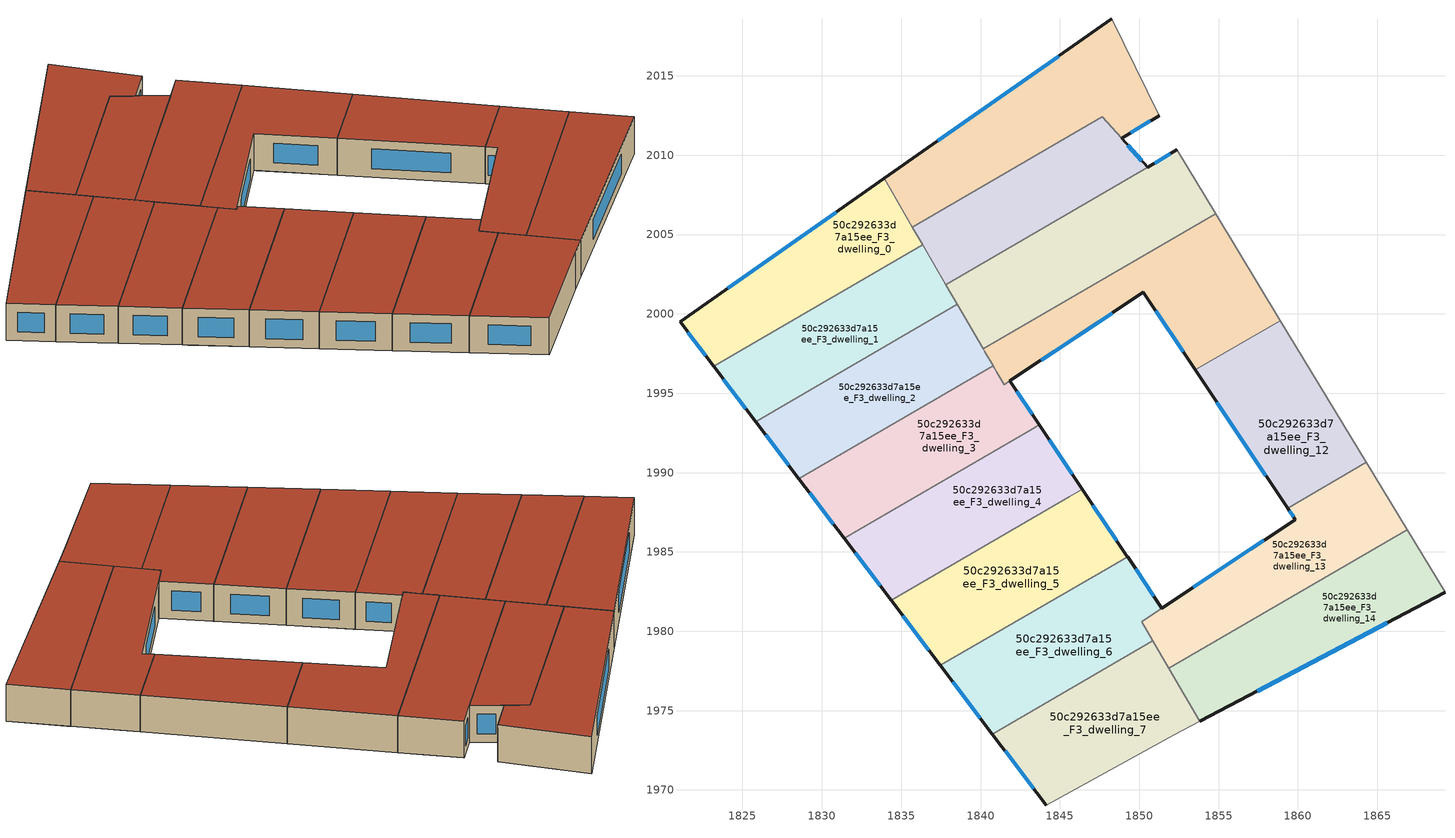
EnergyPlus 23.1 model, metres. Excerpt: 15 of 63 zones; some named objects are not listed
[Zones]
50c292633d7a15ee_F3_dwelling_0
 floor to 50c292633d7a15ee_F2_dwelling_0 (EU_floor_Construction): 1833.62,2008.32 1836.1,2004.23 1835.92,2004.12 1823.18,1996.72 1821.06,1999.51 z9
 floor to 50c292633d7a15ee_F2_dwelling_8 (EU_floor_Construction): 1833.93,2008.54 1835.49,2005.86 1835.21,2005.69 1833.62,2008.32 z9
 floor to 50c292633d7a15ee_F2_dwelling_9 (EU_floor_Construction): 1835.49,2005.86 1836.35,2004.37 1836.21,2004.29 1836.1,2004.23 1835.21,2005.69 z9
 wall outside (EU_wall_Construction): 1833.93,2008.54 1821.06,1999.51 1823.18,1996.72 z9:12
 wall to 50c292633d7a15ee_F3_dwelling_1 (EU_wall_Construction): 1823.18,1996.72 1836.35,2004.37 z9:12
 wall to 50c292633d7a15ee_F3_dwelling_8 (EU_wall_Construction): 1835.71,2005.48 1833.93,2008.54 z9:12
 wall to 50c292633d7a15ee_F3_dwelling_9 (EU_wall_Construction): 1836.35,2004.37 1835.71,2005.48 z9:12
 window (EU_Window_Construction): 1830.91,2006.42 1824.08,2001.63 / 1821.56,1998.85 1822.68,1997.37 z9.7:11.3
 roof outside (EU_roof_Construction): 1836.35,2004.37 1833.93,2008.54 1821.06,1999.51 1823.18,1996.72 z12
50c292633d7a15ee_F3_dwelling_1
 floor to 50c292633d7a15ee_F2_dwelling_1 (EU_floor_Construction): 1836.1,2004.22 1838.36,2000.5 1825.83,1993.22 1823.35,1996.49 1835.92,2004.12 z9
 floor to 50c292633d7a15ee_F2_dwelling_0 (EU_floor_Construction): 1835.92,2004.12 1823.35,1996.49 1823.18,1996.72 z9
 floor to 50c292633d7a15ee_F2_dwelling_9 (EU_floor_Construction): 1836.35,2004.37 1837.48,2002.43 1837.27,2002.31 1836.1,2004.22 z9
 floor adiabatic (EU_floor_Construction): 1837.48,2002.43 1838.54,2000.6 1838.36,2000.5 1837.27,2002.31 z9
 wall outside (EU_wall_Construction): 1823.18,1996.72 1825.83,1993.22 z9:12
 wall to 50c292633d7a15ee_F3_dwelling_2 (EU_wall_Construction): 1825.83,1993.22 1838.54,2000.6 z9:12
 wall to 50c292633d7a15ee_F3_dwelling_9 (EU_wall_Construction): 1837.82,2001.84 1836.35,2004.37 z9:12
 wall to 50c292633d7a15ee_F3_dwelling_10 (EU_wall_Construction): 1838.54,2000.6 1837.82,2001.84 z9:12
 window (EU_Window_Construction): 1823.8,1995.9 1825.21,1994.04 z9.7:11.3
 roof outside (EU_roof_Construction): 1838.54,2000.6 1836.35,2004.37 1823.18,1996.72 1825.83,1993.22 z12
50c292633d7a15ee_F3_dwelling_10
 floor to 50c292633d7a15ee_F2_dwelling_10 (EU_floor_Construction): 1852.4,2010.31 1853.91,2007.83 1839.44,1999.05 1837.82,2001.84 1850.55,2009.23 1852.38,2010.35 z9
 floor to 50c292633d7a15ee_F2_dwelling_11 (EU_floor_Construction): 1853.91,2007.83 1854.83,2006.3 1840.17,1997.79 1839.44,1999.05 z9
 wall outside (EU_wall_Construction): 1852.38,2010.35 1850.55,2009.23 z9:12
 wall to 50c292633d7a15ee_F3_dwelling_9 (EU_wall_Construction): 1850.55,2009.23 1837.82,2001.84 z9:12
 wall adiabatic (EU_wall_Construction): 1854.83,2006.3 1852.4,2010.31 1852.38,2010.35 z9:12
 wall to 50c292633d7a15ee_F3_dwelling_11 (EU_wall_Construction): 1840.17,1997.79 1854.83,2006.3 z9:12
 wall to 50c292633d7a15ee_F3_dwelling_2 (EU_wall_Construction): 1838.54,2000.6 1840.17,1997.79 z9:12
 window (EU_Window_Construction): 1851.95,2010.09 1850.98,2009.49 z9.7:11.3
 roof outside (EU_roof_Construction): 1854.83,2006.3 1852.4,2010.31 1852.38,2010.35 1850.55,2009.23 1837.82,2001.84 1840.17,1997.79 z12
50c292633d7a15ee_F3_dwelling_11
 floor to 50c292633d7a15ee_F2_dwelling_11 (EU_floor_Construction): 1854.83,2006.3 1855.88,2004.57 1850.36,2001.22 1850.27,2001.36 1841.48,1995.53 1841.02,1996.33 1840.86,1996.61 1840.8,1996.71 1840.27,1997.62 1840.17,1997.79 z9
 floor to 50c292633d7a15ee_F2_dwelling_12 (EU_floor_Construction): 1855.88,2004.57 1858.9,1999.59 1853.54,1996.47 1850.36,2001.22 z9
 wall outside (EU_wall_Construction): 1841.86,1995.78 1850.27,2001.36 1853.54,1996.47 z9:12
 wall adiabatic (EU_wall_Construction): 1858.9,1999.59 1854.83,2006.3 z9:12
 wall to 50c292633d7a15ee_F3_dwelling_12 (EU_wall_Construction): 1853.54,1996.47 1858.9,1999.59 z9:12
 wall to 50c292633d7a15ee_F3_dwelling_3 (EU_wall_Construction): 1840.8,1996.71 1840.86,1996.61 1841.02,1996.33 1841.48,1995.53 1841.86,1995.78 / 1840.79,1996.72 1840.8,1996.7 z9:12
 wall to 50c292633d7a15ee_F3_dwelling_2 (EU_wall_Construction): 1840.17,1997.79 1840.27,1997.62 1840.79,1996.72 z9:12
 window (EU_Window_Construction): 1851.04,2000.22 1852.77,1997.62 / 1843.83,1997.09 1848.29,2000.05 z9.7:11.3
 roof outside (EU_roof_Construction): 1858.9,1999.59 1854.83,2006.3 1840.17,1997.79 1840.27,1997.62 1840.8,1996.71 1840.86,1996.61 1841.02,1996.33 1841.48,1995.53 1850.27,2001.36 1853.54,1996.47 z12
50c292633d7a15ee_F3_dwelling_12
 floor to 50c292633d7a15ee_F2_dwelling_12 (EU_floor_Construction): 1858.9,1999.59 1860.63,1996.72 1855.47,1993.58 1853.54,1996.47 z9
 floor to 50c292633d7a15ee_F2_dwelling_13 (EU_floor_Construction): 1860.63,1996.72 1864.32,1990.64 1859.35,1987.76 1855.47,1993.58 z9
 wall outside (EU_wall_Construction): 1853.54,1996.47 1859.35,1987.76 z9:12
 wall adiabatic (EU_wall_Construction): 1864.32,1990.64 1858.9,1999.59 z9:12
 wall to 50c292633d7a15ee_F3_dwelling_13 (EU_wall_Construction): 1859.35,1987.76 1864.32,1990.64 z9:12
 window (EU_Window_Construction): 1854.9,1994.43 1857.99,1989.81 z9.7:11.3
 roof outside (EU_roof_Construction): 1864.32,1990.64 1858.9,1999.59 1853.54,1996.47 1859.35,1987.76 z12
50c292633d7a15ee_F3_dwelling_13
 floor to 50c292633d7a15ee_F2_dwelling_14 (EU_floor_Construction): 1865.07,1989.39 1866.88,1986.41 1852.11,1977.83 1850.47,1980.54 1850.35,1980.74 1859.84,1987.04 1860.23,1986.46 z9
 floor to 50c292633d7a15ee_F2_dwelling_13 (EU_floor_Construction): 1864.32,1990.64 1865.07,1989.39 1860.23,1986.46 1859.35,1987.76 z9
 floor to 50c292633d7a15ee_F2_dwelling_6 (EU_floor_Construction): 1851.28,1981.36 1850.35,1980.74 1850.47,1980.54 1851.11,1979.49 1850.88,1979.35 1850.15,1980.61 z9
 floor to 50c292633d7a15ee_F2_dwelling_7 (EU_floor_Construction): 1851.11,1979.49 1852.11,1977.83 1851.85,1977.68 1850.88,1979.35 z9
 wall outside (EU_wall_Construction): 1859.35,1987.76 1859.84,1987.04 1851.42,1981.45 z9:12
 wall adiabatic (EU_wall_Construction): 1866.88,1986.41 1864.32,1990.64 z9:12
 wall to 50c292633d7a15ee_F3_dwelling_14 (EU_wall_Construction): 1851.85,1977.68 1866.88,1986.41 z9:12
 wall to 50c292633d7a15ee_F3_dwelling_7 (EU_wall_Construction): 1850.86,1979.39 1851.85,1977.68 z9:12
 wall to 50c292633d7a15ee_F3_dwelling_6 (EU_wall_Construction): 1851.42,1981.45 1850.15,1980.61 1850.86,1979.39 z9:12
 window (EU_Window_Construction): 1859.47,1987.59 1859.72,1987.21 / 1857.86,1985.73 1853.4,1982.76 z9.7:11.3
 roof outside (EU_roof_Construction): 1866.88,1986.41 1864.32,1990.64 1859.35,1987.76 1859.84,1987.04 1850.15,1980.61 1851.85,1977.68 z12
50c292633d7a15ee_F3_dwelling_14
 floor to 50c292633d7a15ee_F2_dwelling_14 (EU_floor_Construction): 1866.88,1986.41 1867.04,1986.15 1852.44,1977.3 1852.11,1977.83 z9
 floor to 50c292633d7a15ee_F2_dwelling_15 (EU_floor_Construction): 1867.04,1986.15 1869.27,1982.47 1854.14,1974.5 1852.44,1977.3 z9
 floor to 50c292633d7a15ee_F2_dwelling_7 (EU_floor_Construction): 1852.11,1977.83 1854.14,1974.5 1853.8,1974.32 1851.85,1977.68 z9
 wall outside (EU_wall_Construction): 1853.8,1974.32 1869.27,1982.47 z9:12
 wall adiabatic (EU_wall_Construction): 1869.27,1982.47 1866.88,1986.41 z9:12
 wall to 50c292633d7a15ee_F3_dwelling_7 (EU_wall_Construction): 1851.85,1977.68 1853.8,1974.32 z9:12
 window (EU_Window_Construction): 1857.43,1976.23 1865.64,1980.55 z9.7:11.3
 roof outside (EU_roof_Construction): 1869.27,1982.47 1866.88,1986.41 1851.85,1977.68 1853.8,1974.32 z12
50c292633d7a15ee_F3_dwelling_2
 floor to 50c292633d7a15ee_F2_dwelling_2 (EU_floor_Construction): 1838.39,2000.46 1840.69,1996.66 1828.56,1989.62 1826.02,1992.96 z9
 floor to 50c292633d7a15ee_F2_dwelling_1 (EU_floor_Construction): 1838.36,2000.5 1838.39,2000.46 1826.02,1992.96 1825.83,1993.22 z9
 floor to 50c292633d7a15ee_F2_dwelling_11 (EU_floor_Construction): 1839.44,1999.05 1840.17,1997.79 1840.27,1997.62 1840.79,1996.72 1840.69,1996.66 1839.3,1998.96 z9
 floor adiabatic (EU_floor_Construction): 1838.54,2000.6 1839.44,1999.05 1839.3,1998.96 1838.36,2000.5 z9
 wall outside (EU_wall_Construction): 1825.83,1993.22 1828.56,1989.62 z9:12
 wall to 50c292633d7a15ee_F3_dwelling_3 (EU_wall_Construction): 1828.56,1989.62 1840.79,1996.72 z9:12
 window (EU_Window_Construction): 1826.47,1992.37 1827.92,1990.46 z9.7:11.3
 roof outside (EU_roof_Construction): 1840.79,1996.72 1838.54,2000.6 1825.83,1993.22 1828.56,1989.62 z12
50c292633d7a15ee_F3_dwelling_3
 floor to 50c292633d7a15ee_F2_dwelling_3 (EU_floor_Construction): 1841.86,1995.78 1843.71,1993.01 1831.4,1985.87 1828.79,1989.31 1840.75,1996.57 1841.41,1995.48 z9
 floor to 50c292633d7a15ee_F2_dwelling_2 (EU_floor_Construction): 1840.69,1996.66 1840.75,1996.57 1828.79,1989.31 1828.56,1989.62 z9
 floor to 50c292633d7a15ee_F2_dwelling_11 (EU_floor_Construction): 1841.02,1996.33 1841.48,1995.53 1841.41,1995.48 1840.69,1996.66 1840.79,1996.72 z9
 wall outside (EU_wall_Construction): 1843.71,1993.01 1841.86,1995.78 / 1828.56,1989.62 1831.4,1985.87 z9:12
 wall to 50c292633d7a15ee_F3_dwelling_4 (EU_wall_Construction): 1831.4,1985.87 1843.13,1992.68 / 1843.14,1992.68 1843.71,1993.01 z9:12
 window (EU_Window_Construction): 1843.27,1993.66 1842.29,1995.13 / 1829.22,1988.73 1830.73,1986.75 z9.7:11.3
 roof outside (EU_roof_Construction): 1843.13,1992.68 1843.71,1993.01 1841.86,1995.78 1841.48,1995.53 1841.02,1996.33 1840.79,1996.72 1828.56,1989.62 1831.4,1985.87 z12
50c292633d7a15ee_F3_dwelling_4
 floor to 50c292633d7a15ee_F2_dwelling_4 (EU_floor_Construction): 1843.78,1992.9 1846.42,1988.95 1834.36,1981.95 1831.64,1985.54 z9
 floor to 50c292633d7a15ee_F2_dwelling_3 (EU_floor_Construction): 1843.71,1993.01 1843.78,1992.9 1831.64,1985.54 1831.4,1985.87 z9
 wall outside (EU_wall_Construction): 1831.4,1985.87 1834.36,1981.95 / 1846.42,1988.95 1843.71,1993.01 z9:12
 wall to 50c292633d7a15ee_F3_dwelling_5 (EU_wall_Construction): 1834.36,1981.95 1845.58,1988.46 / 1845.59,1988.47 1846.42,1988.95 z9:12
 window (EU_Window_Construction): 1832.09,1984.95 1833.67,1982.87 / 1845.78,1989.9 1844.34,1992.06 z9.7:11.3
 roof outside (EU_roof_Construction): 1846.42,1988.95 1843.71,1993.01 1831.4,1985.87 1834.36,1981.95 z12
50c292633d7a15ee_F3_dwelling_5
 floor adiabatic (EU_floor_Construction): 1846.42,1988.95 1849.26,1984.7 1837.47,1977.85 1834.36,1981.95 1845.58,1988.46 z9
 wall outside (EU_wall_Construction): 1849.26,1984.7 1846.42,1988.95 / 1834.36,1981.95 1837.47,1977.85 z9:12
 wall to 50c292633d7a15ee_F3_dwelling_6 (EU_wall_Construction): 1848.15,1984.05 1849.26,1984.69 / 1837.47,1977.85 1848.15,1984.04 z9:12
 window (EU_Window_Construction): 1848.59,1985.69 1847.09,1987.95 / 1835.09,1980.99 1836.74,1978.81 z9.7:11.3
 roof outside (EU_roof_Construction): 1849.26,1984.69 1846.42,1988.95 1845.59,1988.47 1834.36,1981.95 1837.47,1977.85 z12
50c292633d7a15ee_F3_dwelling_6
 floor to 50c292633d7a15ee_F2_dwelling_6 (EU_floor_Construction): 1849.31,1984.61 1849.26,1984.69 1851.42,1981.45 1850.15,1980.61 1850.86,1979.39 1840.75,1973.52 1837.69,1977.55 z9
 floor to 50c292633d7a15ee_F2_dwelling_5 (EU_floor_Construction): 1849.26,1984.69 1849.31,1984.61 1837.69,1977.55 1837.47,1977.85 z9
 wall outside (EU_wall_Construction): 1851.42,1981.45 1849.26,1984.69 / 1837.47,1977.85 1840.75,1973.52 z9:12
 wall to 50c292633d7a15ee_F3_dwelling_7 (EU_wall_Construction): 1840.75,1973.52 1850.86,1979.39 z9:12
 window (EU_Window_Construction): 1850.92,1982.21 1849.77,1983.93 / 1838.24,1976.83 1839.98,1974.54 z9.7:11.3
 roof outside (EU_roof_Construction): 1850.86,1979.39 1850.15,1980.61 1851.42,1981.45 1849.26,1984.69 1837.47,1977.85 1840.75,1973.52 z12
50c292633d7a15ee_F3_dwelling_7
 floor to 50c292633d7a15ee_F2_dwelling_7 (EU_floor_Construction): 1850.88,1979.35 1853.8,1974.32 1852.21,1973.48 1844.15,1969.04 1840.92,1973.3 z9
 floor to 50c292633d7a15ee_F2_dwelling_6 (EU_floor_Construction): 1850.86,1979.39 1850.88,1979.35 1840.92,1973.3 1840.75,1973.52 z9
 wall outside (EU_wall_Construction): 1840.75,1973.52 1844.15,1969.04 z9:12
 wall adiabatic (EU_wall_Construction): 1844.15,1969.04 1852.21,1973.48 1853.8,1974.32 z9:12
 window (EU_Window_Construction): 1841.55,1972.47 1843.35,1970.09 z9.7:11.3
 roof outside (EU_roof_Construction): 1852.21,1973.48 1853.8,1974.32 1850.86,1979.39 1840.75,1973.52 1844.15,1969.04 z12
50c292633d7a15ee_F3_dwelling_8
 floor to 50c292633d7a15ee_F2_dwelling_9 (EU_floor_Construction): 1850.16,2014.76 1851.26,2012.49 1848.9,2011.07 1847.68,2012.43 1835.71,2005.48 1835.49,2005.86 z9
 floor adiabatic (EU_floor_Construction): 1848.28,2018.61 1850.16,2014.76 1835.49,2005.86 1833.93,2008.54 z9
 wall outside (EU_wall_Construction): 1848.28,2018.61 1833.93,2008.54 / 1848.9,2011.07 1851.26,2012.49 z9:12
 wall to 50c292633d7a15ee_F3_dwelling_9 (EU_wall_Construction): 1835.71,2005.48 1847.68,2012.43 1848.9,2011.07 z9:12
 wall adiabatic (EU_wall_Construction): 1851.26,2012.49 1848.28,2018.61 z9:12
 window (EU_Window_Construction): 1844.91,2016.24 1837.3,2010.9 / 1849.45,2011.41 1850.71,2012.16 z9.7:11.3
 roof outside (EU_roof_Construction): 1848.9,2011.07 1851.26,2012.49 1848.28,2018.61 1833.93,2008.54 1835.71,2005.48 1847.68,2012.43 z12
50c292633d7a15ee_F3_dwelling_9
 floor to 50c292633d7a15ee_F2_dwelling_9 (EU_floor_Construction): 1847.68,2012.43 1849.89,2009.96 1837.48,2002.43 1835.71,2005.48 z9
 floor to 50c292633d7a15ee_F2_dwelling_10 (EU_floor_Construction): 1849.89,2009.96 1850.55,2009.23 1837.82,2001.84 1837.48,2002.43 z9
 wall outside (EU_wall_Construction): 1850.55,2009.23 1848.9,2011.07 z9:12
 window (EU_Window_Construction): 1850.16,2009.66 1849.28,2010.64 z9.7:11.3
 roof outside (EU_roof_Construction): 1850.55,2009.23 1847.68,2012.43 1835.71,2005.48 1837.82,2001.84 z12
[Building]
EU S2 Campaign: North Axis=0; Terrain=City; Solar Distribution=FullExterior
[Site:Location]
Budapest.Ferenc.Liszt.Intl.AP: Latitude=47.437; Longitude=19.256; Time Zone=1; Elevation=185
[SizingPeriod:WeatherFileDays]
AnnualSizingPeriod: Begin Month=1; Begin Day of Month=1; End Month=12; End Day of Month=31; Day of Week for Start Day=Monday; Use Weather File Daylight Saving Period=No; Use Weather File Rain and Snow Indicators=No
[MATERIAL]
EU_InternalMass_Material: Roughness=MediumRough; Thickness=0.1; Conductivity=1; Density=1800; Specific Heat=900; Thermal Absorptance=0.9; Solar Absorptance=0.7; Visible Absorptance=0.7
[MATERIAL:NOMASS] Roughness=MediumRough; Thermal Absorptance=0.9; Solar Absorptance=0.7; Visible Absorptance=0.7
Name | Thermal Resistance
EU_wall_NoMass | 0.832559
EU_roof_NoMass | 1.39638
EU_floor_NoMass | 0.872794
[WINDOWMATERIAL:SIMPLEGLAZINGSYSTEM]
EU_Window_SimpleGlazing: UFactor=2.79869; Solar Heat Gain Coefficient=0.75; Visible Transmittance=0.75
[CONSTRUCTION]
EU_wall_Construction: EU_wall_NoMass
EU_roof_Construction: EU_roof_NoMass
EU_floor_Construction: EU_floor_NoMass
EU_Window_Construction: EU_Window_SimpleGlazing
EU_InternalMass_Construction: EU_InternalMass_Material
[ZONE] Type=1; Multiplier=1; Ceiling Height=autocalculate; Floor Area=autocalculate; Part of Total Floor Area=Yes
Name | Volume
50c292633d7a15ee_F3_dwelling_0 | 192.729
50c292633d7a15ee_F3_dwelling_1 | 195.626
50c292633d7a15ee_F3_dwelling_10 | 237.499
50c292633d7a15ee_F3_dwelling_11 | 222.437
50c292633d7a15ee_F3_dwelling_12 | 187.225
50c292633d7a15ee_F3_dwelling_13 | 215.171
50c292633d7a15ee_F3_dwelling_14 | 221.898
50c292633d7a15ee_F3_dwelling_2 | 194.162
50c292633d7a15ee_F3_dwelling_3 | 199.641
50c292633d7a15ee_F3_dwelling_4 | 206.02
50c292633d7a15ee_F3_dwelling_5 | 211.278
50c292633d7a15ee_F3_dwelling_6 | 210.755
50c292633d7a15ee_F3_dwelling_7 | 194.168
50c292633d7a15ee_F3_dwelling_8 | 237.815
50c292633d7a15ee_F3_dwelling_9 | 180.205
[INTERNALMASS] Construction=EU_InternalMass_Construction
Name | Zone or ZoneList | Surface Area
50c292633d7a15ee_F3_dwelling_0_EU_InternalMass | 50c292633d7a15ee_F3_dwelling_0 | 64.2489
50c292633d7a15ee_F3_dwelling_1_EU_InternalMass | 50c292633d7a15ee_F3_dwelling_1 | 65.2045
50c292633d7a15ee_F3_dwelling_2_EU_InternalMass | 50c292633d7a15ee_F3_dwelling_2 | 64.7205
50c292633d7a15ee_F3_dwelling_3_EU_InternalMass | 50c292633d7a15ee_F3_dwelling_3 | 66.5545
50c292633d7a15ee_F3_dwelling_4_EU_InternalMass | 50c292633d7a15ee_F3_dwelling_4 | 68.6681
50c292633d7a15ee_F3_dwelling_5_EU_InternalMass | 50c292633d7a15ee_F3_dwelling_5 | 70.4636
50c292633d7a15ee_F3_dwelling_6_EU_InternalMass | 50c292633d7a15ee_F3_dwelling_6 | 70.2552
50c292633d7a15ee_F3_dwelling_7_EU_InternalMass | 50c292633d7a15ee_F3_dwelling_7 | 64.7225
50c292633d7a15ee_F3_dwelling_8_EU_InternalMass | 50c292633d7a15ee_F3_dwelling_8 | 79.2719
50c292633d7a15ee_F3_dwelling_9_EU_InternalMass | 50c292633d7a15ee_F3_dwelling_9 | 60.0638
50c292633d7a15ee_F3_dwelling_10_EU_InternalMass | 50c292633d7a15ee_F3_dwelling_10 | 79.1693
50c292633d7a15ee_F3_dwelling_11_EU_InternalMass | 50c292633d7a15ee_F3_dwelling_11 | 74.1444
50c292633d7a15ee_F3_dwelling_12_EU_InternalMass | 50c292633d7a15ee_F3_dwelling_12 | 62.4084
50c292633d7a15ee_F3_dwelling_13_EU_InternalMass | 50c292633d7a15ee_F3_dwelling_13 | 71.7219
50c292633d7a15ee_F3_dwelling_14_EU_InternalMass | 50c292633d7a15ee_F3_dwelling_14 | 73.966
[OTHEREQUIPMENT] Fuel Type=Electricity; Design Level Calculation Method=Watts/Area; Power per Zone Floor Area=1; Fraction Latent=0; Fraction Radiant=0; Fraction Lost=0; Carbon Dioxide Generation Rate=0; EndUse Subcategory=EU_Step8_InternalGains
Name | Zone or ZoneList or Space or SpaceList | Schedule
EU_Step8_InternalGain_50c292633d7a15ee_F3_dwelling_0_f000 | 50c292633d7a15ee_F3_dwelling_0 | EU_Step8_GainSchedule_50c292633d7a15ee_F3_dwelling_0_f000
EU_Step8_InternalGain_50c292633d7a15ee_F3_dwelling_1_f000 | 50c292633d7a15ee_F3_dwelling_1 | EU_Step8_GainSchedule_50c292633d7a15ee_F3_dwelling_1_f000
EU_Step8_InternalGain_50c292633d7a15ee_F3_dwelling_2_f000 | 50c292633d7a15ee_F3_dwelling_2 | EU_Step8_GainSchedule_50c292633d7a15ee_F3_dwelling_2_f000
EU_Step8_InternalGain_50c292633d7a15ee_F3_dwelling_3_f000 | 50c292633d7a15ee_F3_dwelling_3 | EU_Step8_GainSchedule_50c292633d7a15ee_F3_dwelling_3_f000
EU_Step8_InternalGain_50c292633d7a15ee_F3_dwelling_4_f000 | 50c292633d7a15ee_F3_dwelling_4 | EU_Step8_GainSchedule_50c292633d7a15ee_F3_dwelling_4_f000
EU_Step8_InternalGain_50c292633d7a15ee_F3_dwelling_5_f000 | 50c292633d7a15ee_F3_dwelling_5 | EU_Step8_GainSchedule_50c292633d7a15ee_F3_dwelling_5_f000
EU_Step8_InternalGain_50c292633d7a15ee_F3_dwelling_6_f000 | 50c292633d7a15ee_F3_dwelling_6 | EU_Step8_GainSchedule_50c292633d7a15ee_F3_dwelling_6_f000
EU_Step8_InternalGain_50c292633d7a15ee_F3_dwelling_7_f000 | 50c292633d7a15ee_F3_dwelling_7 | EU_Step8_GainSchedule_50c292633d7a15ee_F3_dwelling_7_f000
EU_Step8_InternalGain_50c292633d7a15ee_F3_dwelling_8_f000 | 50c292633d7a15ee_F3_dwelling_8 | EU_Step8_GainSchedule_50c292633d7a15ee_F3_dwelling_8_f000
EU_Step8_InternalGain_50c292633d7a15ee_F3_dwelling_9_f000 | 50c292633d7a15ee_F3_dwelling_9 | EU_Step8_GainSchedule_50c292633d7a15ee_F3_dwelling_9_f000
EU_Step8_InternalGain_50c292633d7a15ee_F3_dwelling_10_f000 | 50c292633d7a15ee_F3_dwelling_10 | EU_Step8_GainSchedule_50c292633d7a15ee_F3_dwelling_10_f000
EU_Step8_InternalGain_50c292633d7a15ee_F3_dwelling_11_f000 | 50c292633d7a15ee_F3_dwelling_11 | EU_Step8_GainSchedule_50c292633d7a15ee_F3_dwelling_11_f000
EU_Step8_InternalGain_50c292633d7a15ee_F3_dwelling_12_f000 | 50c292633d7a15ee_F3_dwelling_12 | EU_Step8_GainSchedule_50c292633d7a15ee_F3_dwelling_12_f000
EU_Step8_InternalGain_50c292633d7a15ee_F3_dwelling_13_f000 | 50c292633d7a15ee_F3_dwelling_13 | EU_Step8_GainSchedule_50c292633d7a15ee_F3_dwelling_13_f000
EU_Step8_InternalGain_50c292633d7a15ee_F3_dwelling_14_f000 | 50c292633d7a15ee_F3_dwelling_14 | EU_Step8_GainSchedule_50c292633d7a15ee_F3_dwelling_14_f000
[ZONEVENTILATION:DESIGNFLOWRATE] Schedule=EU_AlwaysOn; Design Flow Rate Calculation Method=AirChanges/Hour; Air Changes per Hour=0.475469; Ventilation Type=Natural; Fan Pressure Rise=0; Fan Total Efficiency=1; Constant Term Coefficient=1; Temperature Term Coefficient=0; Velocity Term Coefficient=0; Velocity Squared Term Coefficient=0; Minimum Indoor Temperature=-100; Maximum Indoor Temperature=100; Delta Temperature=-100; Minimum Outdoor Temperature=-100; Maximum Outdoor Temperature=100; Maximum Wind Speed=40
Name | Zone or ZoneList or Space or SpaceList
EU_ConstantAir_50c292633d7a15ee_F3_dwelling_0 | 50c292633d7a15ee_F3_dwelling_0
EU_ConstantAir_50c292633d7a15ee_F3_dwelling_1 | 50c292633d7a15ee_F3_dwelling_1
EU_ConstantAir_50c292633d7a15ee_F3_dwelling_2 | 50c292633d7a15ee_F3_dwelling_2
EU_ConstantAir_50c292633d7a15ee_F3_dwelling_3 | 50c292633d7a15ee_F3_dwelling_3
EU_ConstantAir_50c292633d7a15ee_F3_dwelling_4 | 50c292633d7a15ee_F3_dwelling_4
EU_ConstantAir_50c292633d7a15ee_F3_dwelling_5 | 50c292633d7a15ee_F3_dwelling_5
EU_ConstantAir_50c292633d7a15ee_F3_dwelling_6 | 50c292633d7a15ee_F3_dwelling_6
EU_ConstantAir_50c292633d7a15ee_F3_dwelling_7 | 50c292633d7a15ee_F3_dwelling_7
EU_ConstantAir_50c292633d7a15ee_F3_dwelling_8 | 50c292633d7a15ee_F3_dwelling_8
EU_ConstantAir_50c292633d7a15ee_F3_dwelling_9 | 50c292633d7a15ee_F3_dwelling_9
EU_ConstantAir_50c292633d7a15ee_F3_dwelling_10 | 50c292633d7a15ee_F3_dwelling_10
EU_ConstantAir_50c292633d7a15ee_F3_dwelling_11 | 50c292633d7a15ee_F3_dwelling_11
EU_ConstantAir_50c292633d7a15ee_F3_dwelling_12 | 50c292633d7a15ee_F3_dwelling_12
EU_ConstantAir_50c292633d7a15ee_F3_dwelling_13 | 50c292633d7a15ee_F3_dwelling_13
EU_ConstantAir_50c292633d7a15ee_F3_dwelling_14 | 50c292633d7a15ee_F3_dwelling_14
[HVACTEMPLATE:ZONE:IDEALLOADSAIRSYSTEM] System Availability Schedule=EU_AlwaysOn; Maximum Heating Supply Air Temperature=50; Minimum Cooling Supply Air Temperature=13; Maximum Heating Supply Air Humidity Ratio=0.0156; Minimum Cooling Supply Air Humidity Ratio=0.0077; Heating Limit=NoLimit; Cooling Limit=NoLimit; Heating Availability Schedule=EU_AlwaysOn; Cooling Availability Schedule=EU_CoolingOff; Dehumidification Control Type=ConstantSensibleHeatRatio; Cooling Sensible Heat Ratio=0.7; Dehumidification Setpoint=60; Humidification Control Type=None; Humidification Setpoint=30; Outdoor Air Method=None; Outdoor Air Flow Rate per Person=0.00944; Outdoor Air Flow Rate per Zone Floor Area=0; Outdoor Air Flow Rate per Zone=0; Demand Controlled Ventilation Type=None; Outdoor Air Economizer Type=NoEconomizer; Heat Recovery Type=None; Sensible Heat Recovery Effectiveness=0.7; Latent Heat Recovery Effectiveness=0.65
Name | Template Thermostat
50c292633d7a15ee_F3_dwelling_0 | EU_HeatOnly_50c292633d7a15ee_F3_dwelling_0
50c292633d7a15ee_F3_dwelling_1 | EU_HeatOnly_50c292633d7a15ee_F3_dwelling_1
50c292633d7a15ee_F3_dwelling_2 | EU_HeatOnly_50c292633d7a15ee_F3_dwelling_2
50c292633d7a15ee_F3_dwelling_3 | EU_HeatOnly_50c292633d7a15ee_F3_dwelling_3
50c292633d7a15ee_F3_dwelling_4 | EU_HeatOnly_50c292633d7a15ee_F3_dwelling_4
50c292633d7a15ee_F3_dwelling_5 | EU_HeatOnly_50c292633d7a15ee_F3_dwelling_5
50c292633d7a15ee_F3_dwelling_6 | EU_HeatOnly_50c292633d7a15ee_F3_dwelling_6
50c292633d7a15ee_F3_dwelling_7 | EU_HeatOnly_50c292633d7a15ee_F3_dwelling_7
50c292633d7a15ee_F3_dwelling_8 | EU_HeatOnly_50c292633d7a15ee_F3_dwelling_8
50c292633d7a15ee_F3_dwelling_9 | EU_HeatOnly_50c292633d7a15ee_F3_dwelling_9
50c292633d7a15ee_F3_dwelling_10 | EU_HeatOnly_50c292633d7a15ee_F3_dwelling_10
50c292633d7a15ee_F3_dwelling_11 | EU_HeatOnly_50c292633d7a15ee_F3_dwelling_11
50c292633d7a15ee_F3_dwelling_12 | EU_HeatOnly_50c292633d7a15ee_F3_dwelling_12
50c292633d7a15ee_F3_dwelling_13 | EU_HeatOnly_50c292633d7a15ee_F3_dwelling_13
50c292633d7a15ee_F3_dwelling_14 | EU_HeatOnly_50c292633d7a15ee_F3_dwelling_14
[SIZING:ZONE] Zone Cooling Design Supply Air Temperature Input Method=SupplyAirTemperature; Zone Cooling Design Supply Air Temperature=13; Zone Heating Design Supply Air Temperature Input Method=SupplyAirTemperature; Zone Heating Design Supply Air Temperature=50; Zone Cooling Design Supply Air Humidity Ratio=0.008; Zone Heating Design Supply Air Humidity Ratio=0.008; Cooling Design Air Flow Method=DesignDay; Cooling Design Air Flow Rate=0; Cooling Minimum Air Flow per Zone Floor Area=0.000762; Cooling Minimum Air Flow=0; Cooling Minimum Air Flow Fraction=0.2; Heating Design Air Flow Method=DesignDay; Heating Design Air Flow Rate=0; Heating Maximum Air Flow per Zone Floor Area=0.002032; Heating Maximum Air Flow=0.141576; Heating Maximum Air Flow Fraction=0.3; Account for Dedicated Outdoor Air System=No; Dedicated Outdoor Air System Control Strategy=NeutralSupplyAir; Dedicated Outdoor Air Low Setpoint Temperature for Design=autosize; Dedicated Outdoor Air High Setpoint Temperature for Design=autosize; Zone Load Sizing Method=Sensible Load Only No Latent Load; Zone Latent Cooling Design Supply Air Humidity Ratio Input Method=HumidityRatioDifference; Zone Cooling Design Supply Air Humidity Ratio Difference=0.005; Zone Latent Heating Design Supply Air Humidity Ratio Input Method=HumidityRatioDifference; Zone Humidification Design Supply Air Humidity Ratio Difference=0.005
50c292633d7a15ee_F3_dwelling_0; 50c292633d7a15ee_F3_dwelling_1; 50c292633d7a15ee_F3_dwelling_2; 50c292633d7a15ee_F3_dwelling_3; 50c292633d7a15ee_F3_dwelling_4; 50c292633d7a15ee_F3_dwelling_5; 50c292633d7a15ee_F3_dwelling_6; 50c292633d7a15ee_F3_dwelling_7; 50c292633d7a15ee_F3_dwelling_8; 50c292633d7a15ee_F3_dwelling_9; 50c292633d7a15ee_F3_dwelling_10; 50c292633d7a15ee_F3_dwelling_11; 50c292633d7a15ee_F3_dwelling_12; 50c292633d7a15ee_F3_dwelling_13; 50c292633d7a15ee_F3_dwelling_14
[SCHEDULE:CONSTANT]
Name | Hourly Value
EU_AlwaysOn | 1
EU_CoolingOff | 0
[SCHEDULE:FILE] Column Number=1; Rows to Skip at Top=0; Number of Hours of Data=8760; Column Separator=Comma; Interpolate to Timestep=No; Minutes per Item=60; Adjust Schedule for Daylight Savings=Yes
Name | File
EU_Step8_GainSchedule_50c292633d7a15ee_F3_dwelling_0_f000 | ../../schedules/50c292633d7a15ee/50c292633d7a15ee_F3_dwelling_0_f000_gain.csv
EU_Step8_GainSchedule_50c292633d7a15ee_F3_dwelling_1_f000 | ../../schedules/50c292633d7a15ee/50c292633d7a15ee_F3_dwelling_1_f000_gain.csv
EU_Step8_GainSchedule_50c292633d7a15ee_F3_dwelling_2_f000 | ../../schedules/50c292633d7a15ee/50c292633d7a15ee_F3_dwelling_2_f000_gain.csv
EU_Step8_GainSchedule_50c292633d7a15ee_F3_dwelling_3_f000 | ../../schedules/50c292633d7a15ee/50c292633d7a15ee_F3_dwelling_3_f000_gain.csv
EU_Step8_GainSchedule_50c292633d7a15ee_F3_dwelling_4_f000 | ../../schedules/50c292633d7a15ee/50c292633d7a15ee_F3_dwelling_4_f000_gain.csv
EU_Step8_GainSchedule_50c292633d7a15ee_F3_dwelling_5_f000 | ../../schedules/50c292633d7a15ee/50c292633d7a15ee_F3_dwelling_5_f000_gain.csv
EU_Step8_GainSchedule_50c292633d7a15ee_F3_dwelling_6_f000 | ../../schedules/50c292633d7a15ee/50c292633d7a15ee_F3_dwelling_6_f000_gain.csv
EU_Step8_GainSchedule_50c292633d7a15ee_F3_dwelling_7_f000 | ../../schedules/50c292633d7a15ee/50c292633d7a15ee_F3_dwelling_7_f000_gain.csv
EU_Step8_GainSchedule_50c292633d7a15ee_F3_dwelling_8_f000 | ../../schedules/50c292633d7a15ee/50c292633d7a15ee_F3_dwelling_8_f000_gain.csv
EU_Step8_GainSchedule_50c292633d7a15ee_F3_dwelling_9_f000 | ../../schedules/50c292633d7a15ee/50c292633d7a15ee_F3_dwelling_9_f000_gain.csv
EU_Step8_GainSchedule_50c292633d7a15ee_F3_dwelling_10_f000 | ../../schedules/50c292633d7a15ee/50c292633d7a15ee_F3_dwelling_10_f000_gain.csv
EU_Step8_GainSchedule_50c292633d7a15ee_F3_dwelling_11_f000 | ../../schedules/50c292633d7a15ee/50c292633d7a15ee_F3_dwelling_11_f000_gain.csv
EU_Step8_GainSchedule_50c292633d7a15ee_F3_dwelling_12_f000 | ../../schedules/50c292633d7a15ee/50c292633d7a15ee_F3_dwelling_12_f000_gain.csv
EU_Step8_GainSchedule_50c292633d7a15ee_F3_dwelling_13_f000 | ../../schedules/50c292633d7a15ee/50c292633d7a15ee_F3_dwelling_13_f000_gain.csv
EU_Step8_GainSchedule_50c292633d7a15ee_F3_dwelling_14_f000 | ../../schedules/50c292633d7a15ee/50c292633d7a15ee_F3_dwelling_14_f000_gain.csv
